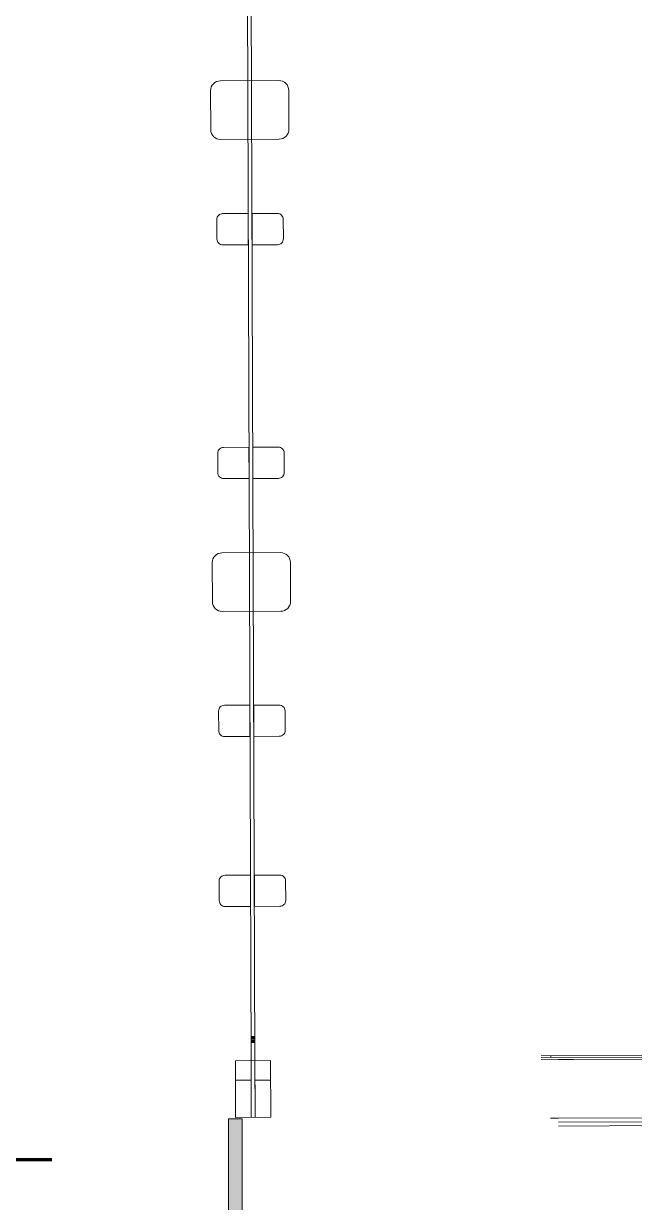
# Model space of a CAD drawing. Header units: millimetres. Extents: x 395197 to 699875, y 745 to 708816.
# Drawn here: x 536612 to 552239, y 549525 to 579693 of the extents above; entities that cross this region are included whole.
import ezdxf

# ---------------------------------------------------------------- set-up
doc = ezdxf.new("R2010")
doc.units = ezdxf.units.MM
doc.linetypes.add('DOTE', pattern=[2.42, 2, -0.2, 0.02, -0.2])
for name, color, linetype, lineweight in [('0-导向定位-悬挂', 30, 'Continuous', 9), ('1', 253, 'Continuous', 9), ('2', 253, 'Continuous', 9), ('3', 3, 'Continuous', 9), ('4', 4, 'Continuous', 9), ('ARWALL', 7, 'Continuous', 9), ('KbhRt主线_右线xl', 3, 'DOTE', 70), ('STAIR', 2, 'Continuous', 9)]:
    doc.layers.add(name, color=color, linetype=linetype, lineweight=lineweight)

msp = doc.modelspace()

# ---------------------------------------------------------------- hatches: boundary and pattern name
at = {"layer": '0-导向定位-悬挂', "ltscale": 0.01}
h = msp.add_hatch(dxfattribs=at)
h.set_pattern_fill('HEX', color=8, scale=700, angle=90, style=0)
h.set_pattern_definition([(90, (899908.99, -229931.98), (-151.554446, -1e-09), [87.5, -175]), (210, (899908.99, -229931.98), (75.777223, -131.25), [87.5, -175]), (150, (899908.99, -229844.48), (-75.777223, -131.25), [87.5, -175])])
h.paths.add_polyline_path([(542228, 534454), (542203, 551668), (541853, 551668), (541878, 534454)])

# ---------------------------------------------------------------- linework, layer by layer
at = {"layer": '0-导向定位-悬挂', "ltscale": 0.01, "elevation": 0}
msp.add_lwpolyline([(542228, 534454), (542203, 551668), (541853, 551668), (541878, 534454)], close=True, dxfattribs=at)
at = {"layer": '1', "extrusion": (-3.52896e-06, 4.65939e-05, 1)}
for p, q in [((542304, 589627, 0), (542431, 553153, 0)), ((542404, 589628, 0), (542530, 553153, 0))]:
    msp.add_line(p, q, dxfattribs=at)
at = {"layer": '1', "color": 9, "elevation": 0}
msp.add_lwpolyline([(550299, 551680), (550095, 551679)], dxfattribs=at)
at = {"layer": '2', "extrusion": (-3.52896e-06, 4.65939e-05, 1)}
for p, q in [((556816, 553304, 0), (549853, 553280, 0)), ((542031, 553152, 0), (542930, 553155, 0)), ((542031, 553152, 0), (542036, 551702, 0)), ((542431, 553153, 0), (542436, 551703, 0)), ((542530, 553153, 0), (542535, 551703, 0)), ((542930, 553155, 0), (542935, 551705, 0)), ((556866, 553254, 0), (549853, 553230, 0))]:
    msp.add_line(p, q, dxfattribs=at)
at = {"layer": '2', "elevation": 0}
msp.add_lwpolyline([(542036, 551702), (542935, 551705)], dxfattribs=at)
at = {"layer": '3', "extrusion": (-3.52896e-06, 4.65939e-05, 1)}
for p, q in [((550101, 553231, 0), (550101, 553281, 0)), ((550301, 553181, 0), (550681, 553182, 0))]:
    msp.add_line(p, q, dxfattribs=at)
at = {"layer": '3', "color": 252, "extrusion": (-3.52896e-06, 4.65939e-05, 1)}
for p, q in [((572932, 553260, 0), (549853, 553179, 0)), ((572737, 551759, 0), (550299, 551680, 0)), ((572737, 551659, 0), (550299, 551580, 0)), ((572821, 551559, 0), (550299, 551480, 0))]:
    msp.add_line(p, q, dxfattribs=at)
at = {"layer": '4', "color": 252, "extrusion": (-3.52896e-06, 4.65939e-05, 1)}
for p, q in [((542032, 552652, 0), (542432, 552653, 0)), ((542032, 552652, 0), (542033, 552602, 0)), ((542432, 552653, 0), (542433, 552603, 0)), ((542932, 552655, 0), (542532, 552653, 0)), ((542532, 552653, 0), (542532, 552603, 0)), ((542932, 552655, 0), (542932, 552605, 0))]:
    msp.add_line(p, q, dxfattribs=at)
at = {"layer": 'ARWALL', "color": 252, "extrusion": (-3.52896e-06, 4.65939e-05, 1), "elevation": 33}
for points in [[(541650, 576728), (543150, 576734, 0.414214), (543399, 576985), (543395, 577985, 0.414214), (543144, 578234), (541644, 578228, 0.414214), (541395, 577977), (541399, 576977, 0.414214), (541650, 576728)], [(541709, 574029), (542359, 574031), (542356, 574831), (541706, 574829, 0.414214), (541557, 574678), (541559, 574178, 0.414214)], [(542459, 574031), (543109, 574034, 0.414214), (543259, 574184), (543257, 574684, 0.414214), (543106, 574834), (542456, 574831)], [(541730, 568048), (542380, 568051), (542377, 568850), (541727, 568848, 0.414214), (541578, 568698), (541580, 568198, 0.414214)], [(542480, 568051), (543130, 568053, 0.414214), (543280, 568204), (543278, 568704, 0.414214), (543127, 568853), (542477, 568851)], [(541692, 564648), (543192, 564654, 0.414214), (543441, 564905), (543437, 565905, 0.414214), (543186, 566154), (541686, 566148, 0.414214), (541437, 565897), (541441, 564897, 0.414214), (541692, 564648)], [(541753, 561448), (542403, 561451), (542400, 562251), (541750, 562248, 0.414214), (541601, 562098), (541603, 561598, 0.414214)], [(542503, 561451), (543153, 561453, 0.414214), (543303, 561604), (543301, 562104, 0.414214), (543150, 562253), (542500, 562251)], [(541768, 557098), (542418, 557100), (542416, 557900), (541766, 557898, 0.414214), (541616, 557748), (541618, 557248, 0.414214)], [(542518, 557101), (543168, 557103, 0.414214), (543318, 557253), (543316, 557753, 0.414214), (543166, 557903), (542516, 557901)]]:
    msp.add_lwpolyline(points, format="xyb", close=True, dxfattribs=at)
at = {"layer": 'KbhRt主线_右线xl', "color": 3, "linetype": 'ByBlock'}
for p, q in [((542528, 553739, 0), (542428, 553739, 0)), ((542529, 553639, 0), (542429, 553639, 0)), ((533402, 550627, 0), (537337, 550627, 0))]:
    msp.add_line(p, q, dxfattribs=at)
at = {"layer": 'STAIR', "color": 4, "extrusion": (-3.52896e-06, 4.65939e-05, 1)}
for p, q in [((542431, 553345, 0), (542437, 551703, 0)), ((542531, 553375, 0), (542537, 551703, 0))]:
    msp.add_line(p, q, dxfattribs=at)

doc.saveas('drawing.dxf')
